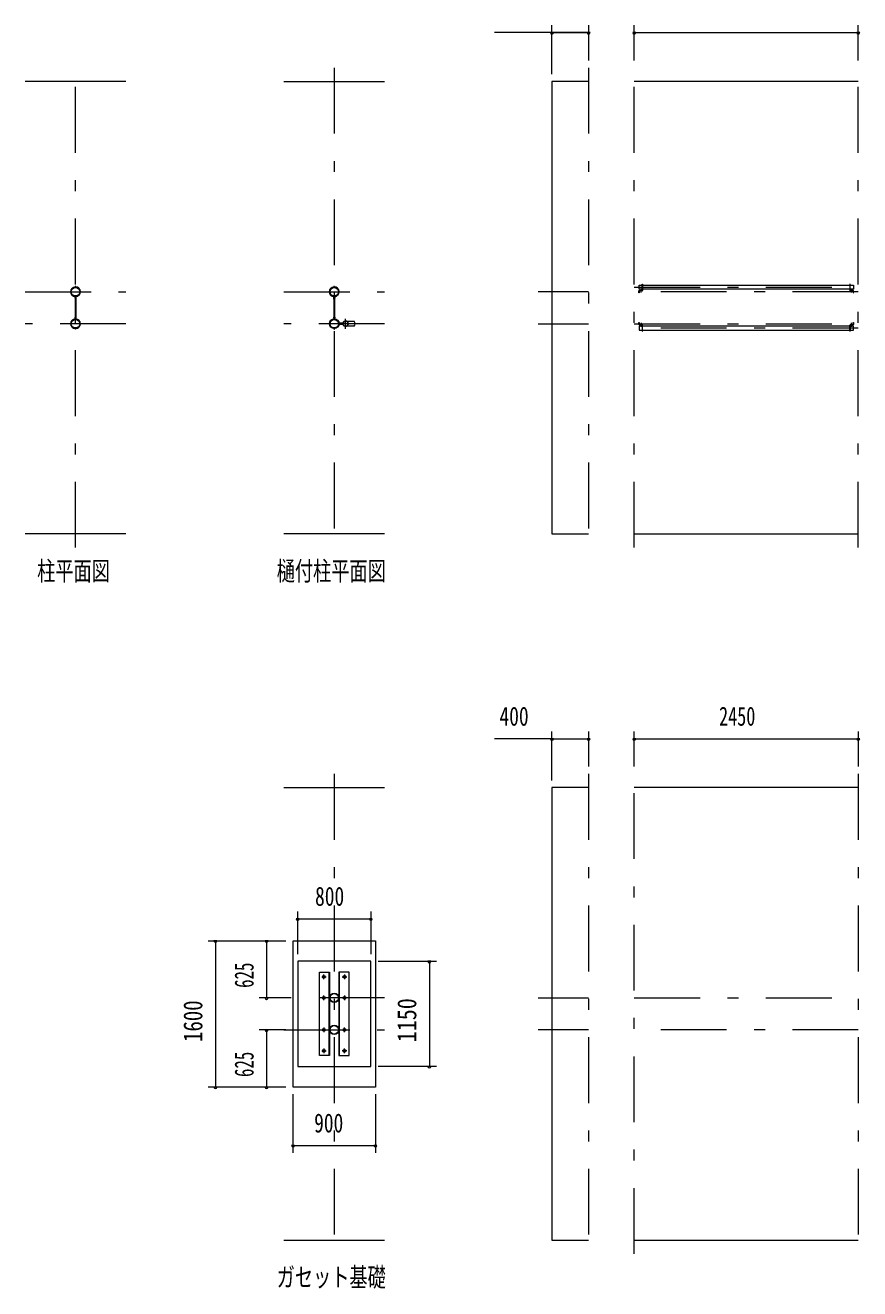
# Model space of a CAD drawing. Units: millimetres, scale not verified. Extents: x -34836 to 34836, y -16800 to 16800.
# Drawn here: x -34836 to -25709, y -12877 to 945 of the extents above; entities that cross this region are included whole.
import ezdxf
from ezdxf.enums import TextEntityAlignment as Align

# ---------------------------------------------------------------- set-up
doc = ezdxf.new("R2010")
doc.units = ezdxf.units.MM
doc.header["$LTSCALE"] = 60
doc.linetypes.add('USER3', pattern=[24, 12, -5, 2, -5])
for name, color, linetype, lineweight in [('0-2_1-08BOLD', 7, 'Continuous', 18), ('0-3_1-28CENTER', 3, 'USER3', 18), ('0-5_1-58DIM', 3, 'Continuous', 18)]:
    doc.layers.add(name, color=color, linetype=linetype, lineweight=lineweight)
doc.styles.add('ＭＳ ゴシック', font='')
doc.styles.get('ＭＳ ゴシック').set_extended_font_data('MS Gothic')

msp = doc.modelspace()

# ---------------------------------------------------------------- linework, layer by layer
at = {"layer": '0-2_1-08BOLD'}
for p, q in [((-33736.12, 330.04), (-34836.13, 330.04)), ((-32006.39, 330.04), (-30906.39, 330.04)), ((-25724.95, 330.04), (-28174.95, 330.04)), ((-28084.15, -1899.45), (-25815.75, -1899.45)), ((-34287.53, -2269.17), (-34287.53, -2020.73)), ((-34284.73, -2024.27), (-34287.53, -2024.27)), ((-34284.73, -2020.73), (-34284.73, -2269.17)), ((-34284.73, -2052.27), (-34283.13, -2052.27)), ((-34283.13, -2052.27), (-34283.13, -2022.27)), ((-31457.79, -2269.17), (-31457.79, -2020.73)), ((-31457.79, -2024.27), (-31454.99, -2024.27)), ((-31454.99, -2020.73), (-31454.99, -2269.17)), ((-28118.95, -1956.76), (-28089.35, -1956.76)), ((-28089.35, -1959.96), (-28118.95, -1959.96)), ((-25815.75, -1942.16), (-28084.15, -1942.16)), ((-25777.45, -1942.15), (-25812.55, -1942.15)), ((-25780.95, -1956.76), (-25810.55, -1956.76)), ((-25810.55, -1959.96), (-25780.95, -1959.96)), ((-34287.53, -2265.64), (-34284.73, -2265.64)), ((-31454.99, -2265.64), (-31457.79, -2265.64)), ((-31405.68, -2316.95), (-31359.48, -2316.95)), ((-31359.48, -2322.95), (-31405.68, -2322.95)), ((-31360.88, -2315.35), (-31404.19, -2315.35)), ((-31404.19, -2324.55), (-31360.88, -2324.55)), ((-31322.62, -2292.45), (-31238.04, -2292.45)), ((-31238.04, -2347.45), (-31322.62, -2347.45)), ((-28124.15, -2327.95), (-28124.15, -2307.96)), ((-28118.95, -2329.95), (-28089.35, -2329.95)), ((-28089.35, -2333.15), (-28118.95, -2333.15)), ((-25815.75, -2347.75), (-28084.15, -2347.75)), ((-25777.45, -2347.75), (-25812.55, -2347.75)), ((-25810.55, -2329.95), (-25780.95, -2329.95)), ((-25780.95, -2333.15), (-25810.55, -2333.15)), ((-28084.15, -2390.45), (-25815.75, -2390.45)), ((-33736.12, -4619.95), (-34836.13, -4619.95)), ((-30906.39, -4619.95), (-32006.39, -4619.95)), ((-28174.95, -4619.95), (-25724.95, -4619.95)), ((-32006.39, -7395.37), (-30906.39, -7395.37)), ((-25724.95, -7395.37), (-28174.95, -7395.37)), ((-31511.69, -10325.36), (-31511.69, -9415.37)), ((-31401.09, -9415.37), (-31401.09, -10325.36)), ((-32006.39, -12345.36), (-30906.39, -12345.36)), ((-28174.95, -12345.36), (-25724.95, -12345.36))]:
    msp.add_line(p, q, dxfattribs=at)
for points in [[(-28674.95, 330.04), (-29074.95, 330.04), (-29074.95, -4619.95), (-28674.95, -4619.95)], [(-28087.35, -1942.16), (-28122.45, -1942.16), (-28122.45, -1899.45), (-28087.35, -1899.45)], [(-28087.35, -1954.75), (-28087.35, -1888.95), (-28084.15, -1888.95), (-28084.15, -1954.75)], [(-25812.55, -1954.75), (-25812.55, -1888.95), (-25815.75, -1888.95), (-25815.75, -1954.75)], [(-25812.55, -1899.45), (-25777.45, -1899.45), (-25777.45, -1942.16)], [(-34289.13, -2022.27), (-34289.13, -2052.27), (-34287.53, -2052.27)], [(-31457.79, -2052.27), (-31459.39, -2052.27), (-31459.39, -2022.27)], [(-31453.39, -2022.27), (-31453.39, -2052.27), (-31454.99, -2052.27)], [(-28120.95, -1961.95), (-28120.95, -1981.95), (-28124.15, -1981.95), (-28124.15, -1961.95)], [(-25778.95, -1961.95), (-25778.95, -1981.95), (-25775.75, -1981.95), (-25775.75, -1961.95)], [(-34287.53, -2237.64), (-34289.13, -2237.64), (-34289.13, -2267.64)], [(-34283.13, -2267.64), (-34283.13, -2237.64), (-34284.73, -2237.64)], [(-31457.79, -2237.64), (-31459.39, -2237.64), (-31459.39, -2267.64)], [(-31453.39, -2267.64), (-31453.39, -2237.64), (-31454.99, -2237.64)], [(-28124.15, -2307.96), (-28120.95, -2307.96), (-28120.95, -2327.95)], [(-28087.35, -2347.75), (-28122.45, -2347.75), (-28122.45, -2390.45), (-28087.35, -2390.45)], [(-28087.35, -2335.15), (-28087.35, -2400.96), (-28084.15, -2400.96), (-28084.15, -2335.15)], [(-25812.55, -2335.15), (-25812.55, -2400.96), (-25815.75, -2400.96), (-25815.75, -2335.15)], [(-25812.55, -2390.45), (-25777.45, -2390.45), (-25777.45, -2347.75)], [(-25778.95, -2327.95), (-25778.95, -2307.96), (-25775.75, -2307.96), (-25775.75, -2327.95)], [(-28674.95, -7395.37), (-29074.95, -7395.37), (-29074.95, -12345.36), (-28674.95, -12345.36)]]:
    msp.add_lwpolyline(points, dxfattribs=at)
for points in [[(-31006.39, -9070.36), (-31006.39, -10670.37), (-31906.39, -10670.37), (-31906.39, -9070.36)], [(-31056.39, -9295.36), (-31856.39, -9295.36), (-31856.39, -10445.37), (-31056.39, -10445.37)], [(-31507.19, -10325.36), (-31619.19, -10325.36), (-31619.19, -9415.37), (-31507.19, -9415.37)], [(-31293.59, -9415.37), (-31405.59, -9415.37), (-31405.59, -10325.36), (-31293.59, -10325.36)]]:
    msp.add_lwpolyline(points, close=True, dxfattribs=at)
for centre, radius in [((-34286.13, -1969.95), 50.8), ((-34286.13, -1969.95), 46.6), ((-34286.13, -1915.3), 2.25), ((-31456.39, -1969.95), 50.8), ((-31456.39, -1969.95), 46.6), ((-31456.39, -1915.3), 2.25), ((-34286.13, -2319.95), 50.8), ((-34286.13, -2319.95), 46.6), ((-31511.04, -2319.95), 2.25), ((-31456.39, -2319.95), 52.4), ((-31456.39, -2319.95), 50.8), ((-31456.39, -2319.95), 46.6), ((-31332.14, -2319.95), 27.5), ((-31300.79, -2319.95), 2.25), ((-34286.13, -2374.61), 2.25), ((-31456.39, -2374.61), 2.25), ((-31569.19, -9465.37), 14.5), ((-31343.59, -9465.37), 14.5), ((-31456.39, -9695.37), 50.8), ((-31456.39, -9695.37), 46.6), ((-31569.19, -9695.37), 14.5), ((-31343.59, -9695.37), 14.5), ((-31569.19, -10045.36), 14.5), ((-31456.39, -10045.36), 50.8), ((-31456.39, -10045.36), 46.6), ((-31343.59, -10045.36), 14.5), ((-31569.19, -10275.36), 14.5), ((-31343.59, -10275.36), 14.5)]:
    msp.add_circle(centre, radius, dxfattribs=at)
for centre, radius, start, end in [((-34286.13, -1969.95), 52.4, 93.34433, 266.72241), ((-34286.13, -1915.3), 3.85, 322.09248, 270), ((-34286.13, -1969.95), 52.4, 273.28569, 90), ((-31456.39, -1969.95), 52.4, 93.34433, 266.72241), ((-31456.39, -1915.3), 3.85, 322.09248, 270), ((-31456.39, -1969.95), 52.4, 273.28569, 90), ((-28118.95, -1961.95), 5.2, 90, 180), ((-28118.95, -1961.95), 2, 90, 180), ((-28089.35, -1954.75), 2, 270, 0), ((-28089.35, -1954.75), 5.2, 270, 0), ((-25810.55, -1954.75), 5.2, 180, 270), ((-25810.55, -1954.75), 2, 180, 270), ((-25780.95, -1961.95), 5.2, 0, 90), ((-25780.95, -1961.95), 2, 0, 90), ((-34286.13, -2319.95), 52.4, 93.27759, 266.65567), ((-34286.13, -2319.95), 52.4, 270, 86.71431), ((-31511.04, -2319.95), 3.85, 52.09248, 0), ((-31332.14, -2319.95), 29.1, 0, 170.90512), ((-31332.14, -2319.95), 29.1, 189.09488, 354.06984), ((-31349.54, -2319.95), 44.9, 19.58864, 37.76454), ((-31349.54, -2319.95), 44.9, 322.23546, 340.41136), ((-31300.79, -2319.95), 3.85, 180, 128.65778), ((-31273.54, -2319.95), 44.9, 322.23546, 37.76454), ((-28118.95, -2327.95), 5.2, 180, 270), ((-28118.95, -2327.95), 2, 180, 270), ((-28089.35, -2335.15), 5.2, 0, 90), ((-28089.35, -2335.15), 2, 0, 90), ((-25810.55, -2335.15), 5.2, 90, 180), ((-25810.55, -2335.15), 2, 90, 180), ((-25780.95, -2327.95), 2, 270, 0), ((-25780.95, -2327.95), 5.2, 270, 0), ((-34286.13, -2374.61), 3.85, 90, 37.90752), ((-31456.39, -2374.61), 3.85, 90, 37.90752)]:
    msp.add_arc(centre, radius, start, end, dxfattribs=at)
at = {"layer": '0-3_1-28CENTER'}
for p, q in [((-34286.13, -4769.95), (-34286.13, 480.04)), ((-31456.39, 480.04), (-31456.39, -4769.95)), ((-28674.95, 480.04), (-28674.95, -4769.95)), ((-28174.95, -4769.95), (-28174.95, 480.04)), ((-25724.95, -4769.95), (-25724.95, 480.04)), ((-28174.95, -1920.81), (-25724.95, -1920.81)), ((-34836.13, -1969.95), (-33736.12, -1969.95)), ((-34274.13, -2037.27), (-34298.13, -2037.27)), ((-32006.39, -1969.95), (-30906.39, -1969.95)), ((-31444.39, -2037.27), (-31468.39, -2037.27)), ((-28674.95, -1969.96), (-29224.95, -1969.96)), ((-25724.95, -1969.96), (-28174.95, -1969.96)), ((-28099.15, -1978.96), (-28099.15, -1937.16)), ((-25800.75, -1937.16), (-25800.75, -1978.95)), ((-33736.12, -2319.95), (-34836.13, -2319.95)), ((-34298.13, -2252.64), (-34274.13, -2252.64)), ((-30906.39, -2319.95), (-32006.39, -2319.95)), ((-31468.39, -2252.64), (-31444.39, -2252.64)), ((-31382.62, -2309.19), (-31382.62, -2330.71)), ((-31332.14, -2374.95), (-31332.14, -2264.95)), ((-29224.95, -2319.95), (-28674.95, -2319.95)), ((-28174.95, -2319.95), (-25724.95, -2319.95)), ((-28099.15, -2310.95), (-28099.15, -2352.75)), ((-25800.75, -2310.95), (-25800.75, -2352.75)), ((-25724.95, -2369.1), (-28174.95, -2369.1)), ((-31456.39, -7245.37), (-31456.39, -12495.36)), ((-28674.95, -7245.37), (-28674.95, -12495.36)), ((-28174.95, -12495.36), (-28174.95, -7245.37)), ((-25724.95, -7245.37), (-25724.95, -12495.36)), ((-31594.19, -9465.37), (-31544.19, -9465.37)), ((-31569.19, -9490.37), (-31569.19, -9440.37)), ((-31368.59, -9465.37), (-31318.59, -9465.37)), ((-31343.59, -9440.37), (-31343.59, -9490.37)), ((-31569.19, -9720.37), (-31569.19, -9670.36)), ((-31343.59, -9670.36), (-31343.59, -9720.37)), ((-30906.39, -9695.37), (-32006.39, -9695.37)), ((-29224.95, -9695.37), (-28674.95, -9695.37)), ((-28174.95, -9695.37), (-25724.95, -9695.37)), ((-32006.39, -10045.36), (-30906.39, -10045.36)), ((-31569.19, -10020.36), (-31569.19, -10070.36)), ((-31343.59, -10070.36), (-31343.59, -10020.36)), ((-28674.95, -10045.37), (-29224.95, -10045.37)), ((-25724.95, -10045.37), (-28174.95, -10045.37)), ((-31594.19, -10275.36), (-31544.19, -10275.36)), ((-31569.19, -10250.36), (-31569.19, -10300.36)), ((-31318.59, -10275.36), (-31368.59, -10275.36)), ((-31343.59, -10300.36), (-31343.59, -10250.36))]:
    msp.add_line(p, q, dxfattribs=at)
at = {"layer": '0-5_1-58DIM'}
for p, q in [((-28674.95, 865.04), (-29702.95, 865.04)), ((-29058.95, 865.04), (-29090.95, 865.04)), ((-29074.95, 410.04), (-29074.95, 945.04)), ((-29074.95, 865.04), (-28674.95, 865.04)), ((-28658.95, 865.04), (-28690.95, 865.04)), ((-28674.95, 945.04), (-28674.95, 560.04)), ((-28158.95, 865.04), (-28190.95, 865.04)), ((-28174.95, 560.04), (-28174.95, 945.04)), ((-28174.95, 865.04), (-25724.95, 865.04)), ((-25708.95, 865.04), (-25740.95, 865.04)), ((-25724.95, 560.04), (-25724.95, 945.04)), ((-29074.95, -6860.37), (-29702.95, -6860.37)), ((-29058.95, -6860.37), (-29090.95, -6860.37)), ((-29074.95, -7315.37), (-29074.95, -6780.37)), ((-29074.95, -6860.37), (-28674.95, -6860.37)), ((-28658.95, -6860.37), (-28690.95, -6860.37)), ((-28674.95, -6780.37), (-28674.95, -7165.37)), ((-28158.95, -6860.37), (-28190.95, -6860.37)), ((-28174.95, -7165.37), (-28174.95, -6780.37)), ((-28174.95, -6860.37), (-25724.95, -6860.37)), ((-25708.95, -6860.37), (-25740.95, -6860.37)), ((-25724.95, -6780.37), (-25724.95, -7165.37)), ((-31840.39, -8830.36), (-31872.39, -8830.36)), ((-31856.39, -9215.36), (-31856.39, -8750.36)), ((-31856.39, -8830.36), (-31056.39, -8830.36)), ((-31040.39, -8830.36), (-31072.39, -8830.36)), ((-31056.39, -8750.36), (-31056.39, -9215.36)), ((-32836.4, -9070.36), (-31986.39, -9070.36)), ((-32740.4, -9070.36), (-32772.4, -9070.36)), ((-32756.4, -9070.36), (-32756.4, -10670.37)), ((-32180.39, -9070.36), (-32212.39, -9070.36)), ((-32196.39, -9070.36), (-32196.39, -9695.37)), ((-30976.39, -9295.36), (-30336.39, -9295.36)), ((-30400.39, -9295.36), (-30432.39, -9295.36)), ((-30416.39, -9295.36), (-30416.39, -10445.37)), ((-31986.39, -9695.37), (-32276.39, -9695.37)), ((-32180.39, -9695.37), (-32212.39, -9695.37)), ((-31986.39, -10045.36), (-32276.39, -10045.36)), ((-32180.39, -10045.36), (-32212.39, -10045.36)), ((-32196.39, -10045.36), (-32196.39, -10670.37)), ((-30336.39, -10445.37), (-30976.39, -10445.37)), ((-30400.39, -10445.37), (-30432.39, -10445.37)), ((-31986.39, -10670.37), (-32836.4, -10670.37)), ((-32740.4, -10670.37), (-32772.4, -10670.37)), ((-32180.39, -10670.37), (-32212.39, -10670.37)), ((-31906.39, -11390.37), (-31906.39, -10750.37)), ((-31006.39, -10750.37), (-31006.39, -11390.37)), ((-31890.39, -11310.37), (-31922.39, -11310.37)), ((-31906.39, -11310.37), (-31006.39, -11310.37)), ((-30990.39, -11310.37), (-31022.39, -11310.37))]:
    msp.add_line(p, q, dxfattribs=at)
for centre in [(-29074.95, 865.04), (-28674.95, 865.04), (-28174.95, 865.04), (-25724.95, 865.04), (-29074.95, -6860.37), (-28674.95, -6860.37), (-28174.95, -6860.37), (-25724.95, -6860.37), (-31856.39, -8830.36), (-31056.39, -8830.36), (-32756.4, -9070.36), (-32196.39, -9070.36), (-30416.39, -9295.36), (-32196.39, -9695.37), (-32196.39, -10045.36), (-30416.39, -10445.37), (-32756.4, -10670.37), (-32196.39, -10670.37), (-31906.39, -11310.37), (-31006.39, -11310.37)]:
    msp.add_arc(centre, 16, 180, 0, dxfattribs=at)

# ---------------------------------------------------------------- texts
at = {"layer": '0-5_1-58DIM', "color": 7, "style": 'ＭＳ ゴシック'}
for s, width, p in [('柱平面図', 0.7, (-34706.13, -5191.52)), ('樋付柱平面図', 0.7, (-32086.39, -5191.52)), ('400', 0.75, (-29649.15, -6780.37)), ('2450', 0.7, (-27247.56, -6780.37)), ('800', 0.75, (-31666.65, -8750.36)), ('900', 0.75, (-31676.59, -11230.37)), ('ガセット基礎', 0.7, (-32086.39, -12916.94))]:
    msp.add_text(s, height=208.4, dxfattribs=dict(at, width=width)).set_placement(p, align=Align.BOTTOM_LEFT)
for s, width, p in [('625', 0.65, (-32276.39, -9585.77)), ('1600', 0.8, (-32836.4, -10176.79)), ('1150', 0.85, (-30496.39, -10180.86)), ('625', 0.65, (-32276.39, -10560.77))]:
    msp.add_text(s, height=208.4, rotation=90, dxfattribs=dict(at, width=width)).set_placement(p, align=Align.BOTTOM_LEFT)

doc.saveas('drawing.dxf')
